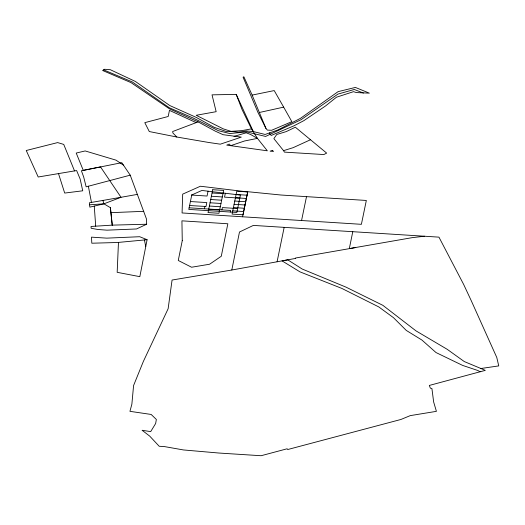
<?xml version="1.0" encoding="UTF-8"?>
<svg xmlns="http://www.w3.org/2000/svg" width="525" height="525" viewBox="0 0 525 525"><rect width="100%" height="100%" fill="white"/><g stroke="black" fill="none" stroke-linecap="round" stroke-linejoin="round"><path stroke-width="0.79" d="M118.466 242.399L117.173 272.317L139.827 276.662L147.098 239.708L139.689 236.716L106.765 238.14L91.488 237.143L91.816 243.213L117.416 242.504L147.098 239.708M231.801 270.021L239.479 232.017L253.358 225.409L438.952 237.143L463.673 284.484L471.194 300.562L496.775 357.459L498.75 365.905L480.913 368.504L464.264 361.554L447.202 349.309L415.977 330.862L382.883 305.34L346.047 287.155L302.229 269.043L287.746 259.836L231.801 270.021L172.075 280.042L168.131 308.733L143.345 361.469L133.58 385.54L131.873 404.145L129.944 411.331L151.148 414.448L156.345 419.455L155.649 423.511L150.688 431.629L142.091 430.27L149.723 436.124L159.206 446.27L164.522 446.598L183.442 449.945L218.938 453.036L261.102 455.726L287.155 448.777L287.68 449.538L400.903 419.475L410.288 415.616L436.413 411.344L433.643 401.953L431.911 388.5L430.369 388.165L429.325 385.435L485.277 370.381L480.913 368.504M204.428 208.773L204.894 206.489M208.044 191.192L207.047 196.035L191.737 195.07M221.911 209.882L222.383 207.592L237.648 208.556M225.323 193.272L224.529 197.144L239.794 198.109M230.258 212.028L230.587 210.433L189.125 207.802M247.702 191.927L243.003 214.784L232.076 214.095L236.775 191.238L247.702 191.927L200.393 186.237L182.687 194.138L182.07 212.953L361.39 224.319L366.332 200.458L280.908 195.011L247.78 191.71L242.589 216.779M352.78 231.696L349.315 248.614L412.263 237.641L424.528 236.23M277.082 261.785L284.169 227.358M301.56 220.52L306.515 196.639M233.999 136.388L246.225 132.799L250.733 134.564L257.447 138.383L244.525 140.989L230.692 145.681L229.248 144.06L226.754 145.123L267.337 150.813L257.447 138.383L251.455 128.861L242.032 130.6L226.721 131.67L214.148 127.299L196.225 117.39L169.844 105.571L135.371 81.447L110.309 69.707L104.587 69.274L102.618 70.501L130.994 82.609L169.365 108.773L198.135 121.892L215.224 131.125L223.125 134.695L241.303 137.117L220.316 144.178L208.871 142.505L176.8 137.012L149.297 131.552L144.788 122.66L168.197 116.491L169.45 110.388L196.173 122.633M146.652 224.234L136.52 228.966L106.995 230.167L97.807 229.484L91.12 228.27L91.048 226.465L112.245 225.133L146.652 224.234L146.495 219.043L130.226 175.166L121.793 162.671L81.408 170.75L83.685 177.017L86.146 186.815L130.226 175.166M310.662 139.657L293.206 147.65L283.546 150.655L273.879 138.633L276.741 134.492L286.322 131.572L295.339 127.207L326.662 153.11L323.82 154.553L284.406 152.119L283.546 150.655M123.67 165.296L116.005 160.151L85.175 150.944L76.21 153.051L83.285 170.376L100.505 166.898L121.026 197.288L89.421 202.775L89.834 207.132L103.917 203.818L121.026 197.288L137.307 194.401M198.135 121.892L172.613 131.552L172.909 132.989L176.8 137.012M269.325 132.871L271.149 135.476L293.751 125.908L303.831 120.665L325.539 105.958L336.459 97.217L353.535 91.658L356.304 92.557L369.37 93.155L355.386 87.432L338.126 91.632L300.569 118.276L277.889 129.964L265.132 134.459L253.332 131.558L246.422 130.968L238.35 132.162L231.269 131.434L223.276 128.868L196.192 115.29L216.156 111.681L212.028 94.848L236.217 94.388L253.332 131.558M259.284 112.507L283.664 107.139L291.848 121.662L271.609 130.285L267.369 130.095L265.985 128.494L257.959 112.448L243.082 77.208L243.548 76.88L243.915 76.853L252.131 95.091L265.985 128.494M252.131 95.091L274.221 90.582L283.664 107.139M355.707 247.544L295.503 258.024L295.667 258.398L282.043 260.873L299.972 271.865L341.821 288.409L378.774 306.915L393.455 317.658L406.271 330.415L421.936 340.062L436.012 352.551L462.637 365.413L477.803 370.492L480.158 371.752M89.611 204.809L103.917 203.818L110.394 207.683L112.245 225.133L110.394 207.683M110.932 212.671L143.745 211.326M212.061 192.983L222.987 193.673M236.099 194.499L247.032 195.195M211.391 196.252L222.318 196.941M235.43 197.768L246.356 198.457M210.715 199.513L221.642 200.202M234.76 201.036L245.687 201.725M190.411 201.541L206.804 202.578L205.997 206.496L189.591 205.518M210.046 202.781L220.973 203.47M234.084 204.297L245.018 204.986M209.377 206.043L220.303 206.732M233.415 207.565L244.342 208.254M208.701 209.311L219.634 210M232.746 210.827L243.672 211.516M363.438 93.056L354.27 89.486L337.995 94.073L300.989 119.746L265.604 136.441L246.842 131.939L229.701 133.521L218.387 130.705L193.279 118.066L169.431 107.822L132.241 81.913L103.635 69.864M251.455 128.861L242.045 109.535L236.217 94.388M74.524 170.907L63.735 144.408L57.632 142.59L26.25 150.504L38.2 177.004L76.624 170.559L80.141 178.999L82.733 190.798L64.693 193.069L58.498 173.604M102.887 200.36L103.917 203.818M144.421 239.905L145.74 246.619M88.357 186.224L91.455 202.414M94.264 206.089L95.701 226.17M182.26 240.667L178.27 260.479L191.566 267.232L209.593 264.233L221.281 256.259L227.843 223.768L181.926 220.835L182.26 240.667M191.763 194.972L188.79 209.409L236.847 212.448L240.417 195.083L201.889 190.45L191.763 194.972M212.73 189.722L208.031 212.573L218.958 213.268L223.657 190.411L212.73 189.722M272.39 150.367L270.106 151.193L273.551 151.417L272.39 150.367"/></g></svg>
